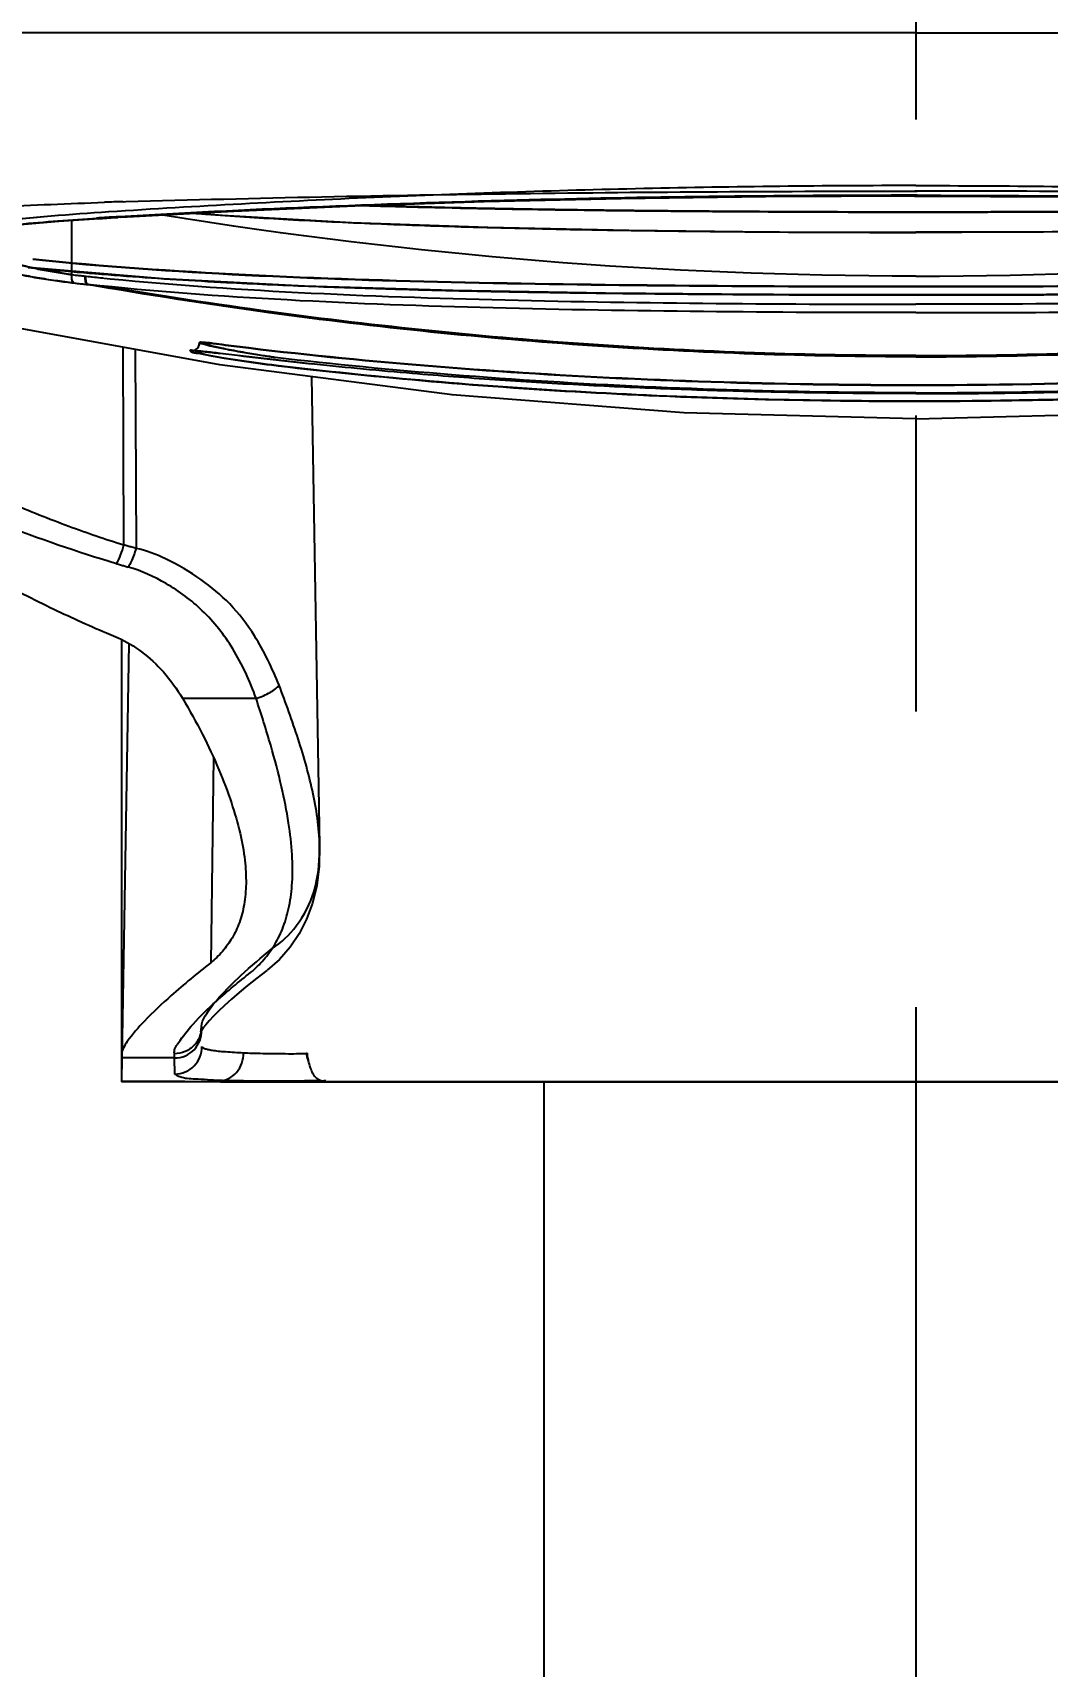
# Model space of a CAD drawing. Extents: x -4509 to -4089, y -1506 to -1209.
# Drawn here: x -4425.66 to -4419.66, y -1369.89 to -1360.23 of the extents above; entities that cross this region are included whole.
import ezdxf

# ---------------------------------------------------------------- set-up
doc = ezdxf.new("R2010")
doc.units = 0
doc.header["$LTSCALE"] = 7
doc.linetypes.add('CENTER', pattern=[2, 1.25, -0.25, 0.25, -0.25])
doc.layers.get('Defpoints').update_dxf_attribs({"linetype": 'CONTINUOUS'})
for name, color, linetype in [('0811-9_9_1_1DXF_CONTINUOUS_LINE', 7, 'CONTINUOUS'), ('CL', 1, 'CENTER'), ('DWG', 7, 'CONTINUOUS')]:
    doc.layers.add(name, color=color, linetype=linetype)
doc.styles.add('DD', font='romans', dxfattribs={"bigfont": 'GHS.shx'})
doc.dimstyles.new('CWC', dxfattribs={"dimscale": 0, "dimtxt": 3.5, "dimasz": 3, "dimexe": 2, "dimexo": 1, "dimgap": 1, "dimtad": 1, "dimdec": 4, "dimdsep": 46, "dimtxsty": 'DD', "dimcen": 3, "dimclrd": 2, "dimclre": 2, "dimclrt": 2, "dimadec": 3, "dimazin": 2, "dimtfac": 1, "dimtdec": 4, "dimtmove": 0, "dimatfit": 3, "dimfxl": 1, "dimtvp": 1, "dimtolj": 1, "dimtzin": 0, "dimlwd": -1, "dimlwe": -1, "dimarcsym": 0})

# ---------------------------------------------------------------- blocks, each defined once
blk = doc.blocks.new('*D1')
at = {"layer": 'Defpoints', "color": 0, "transparency": 16777216}
for p in [(-5050.2421, -2463.8183), (-5068.3575, -2469.0503), (-5050.2421, -2469.0503)]:
    blk.add_point(p, dxfattribs=at)
at = {"layer": 'DWG', "color": 2, "transparency": 16777216}
for p, q in [((-5068.3575, -2468.0503), (-5068.3575, -2461.8183)), ((-5050.2421, -2468.0503), (-5050.2421, -2461.8183)), ((-5068.3575, -2463.8183), (-5084.1908, -2463.8183)), ((-5053.2421, -2463.8183), (-5065.3575, -2463.8183))]:
    blk.add_line(p, q, dxfattribs=at)
for points in [[(-5065.3575, -2463.3183), (-5065.3575, -2464.3183), (-5068.3575, -2463.8183)], [(-5053.2421, -2463.3183), (-5053.2421, -2464.3183), (-5050.2421, -2463.8183)]]:
    blk.add_solid(points, dxfattribs=at)
at = {"layer": 'DWG', "color": 2, "transparency": 16777216, "insert": (-5078.1908, -2460.1517), "char_height": 3.5, "attachment_point": 5, "style": 'DD'}
blk.add_mtext('\\A1;(91)', dxfattribs=at)
blk = doc.blocks.new('*D8')
at = {"layer": 'Defpoints', "color": 0, "transparency": 16777216}
for p in [(-5061.4993, -2391.0538), (-5091.8298, -2505.2538), (-5061.4993, -2505.2538)]:
    blk.add_point(p, dxfattribs=at)
at = {"layer": 'DWG', "color": 2, "transparency": 16777216}
for p, q in [((-5084.0917, -2391.0538), (-5093.8298, -2391.0538)), ((-5062.4993, -2391.0538), (-5075.3644, -2391.0538)), ((-5091.8298, -2394.0538), (-5091.8298, -2502.2538)), ((-5062.4993, -2505.2538), (-5093.8298, -2505.2538))]:
    blk.add_line(p, q, dxfattribs=at)
for points in [[(-5092.3298, -2394.0538), (-5091.3298, -2394.0538), (-5091.8298, -2391.0538)], [(-5092.3298, -2502.2538), (-5091.3298, -2502.2538), (-5091.8298, -2505.2538)]]:
    blk.add_solid(points, dxfattribs=at)
at = {"layer": 'DWG', "color": 2, "transparency": 16777216, "insert": (-5094.5798, -2448.1538), "char_height": 3.5, "attachment_point": 5, "rotation": 90, "style": 'DD'}
blk.add_mtext('\\A1;570{\\H0.5x;\\S%%P5^ ;}', dxfattribs=at)

msp = doc.modelspace()

# ---------------------------------------------------------------- linework, layer by layer
at = {"layer": '0811-9_9_1_1DXF_CONTINUOUS_LINE', "color": 7, "linetype": 'Continuous'}
for p, q in [((-4420.43706, -1360.23127), (-4429.49478, -1360.23127)), ((-4420.43706, -1360.23127), (-4411.37934, -1360.23127)), ((-4422.6366, -1396.4348), (-4422.6366, -1366.43476))]:
    msp.add_line(p, q, dxfattribs=at)
at = {"layer": '0811-9_9_1_1DXF_CONTINUOUS_LINE', "color": 2, "linetype": 'Continuous'}
for p, q in [((-4425.12667, -1361.2309), (-4425.11049, -1361.23043)), ((-4425.43022, -1361.66224), (-4425.43023, -1361.34256)), ((-4425.16606, -1361.3202), (-4425.14969, -1361.3194)), ((-4425.14049, -1361.32296), (-4425.15668, -1361.3239)), ((-4425.12199, -1363.26026), (-4425.12751, -1362.09188)), ((-4425.05618, -1362.1048), (-4425.05048, -1363.28119)), ((-4424.67711, -1362.11464), (-4424.68529, -1362.11379)), ((-4424.64683, -1362.13457), (-4424.68356, -1362.12715)), ((-4424.64225, -1362.13558), (-4424.67937, -1362.12816)), ((-4424.668, -1362.11533), (-4424.67714, -1362.11449)), ((-4424.59807, -1362.14374), (-4424.64683, -1362.13457)), ((-4424.61433, -1362.12117), (-4424.63409, -1362.11882)), ((-4424.58567, -1362.12453), (-4424.62046, -1362.12033)), ((-4424.0048, -1362.19126), (-4424.55348, -1362.12839)), ((-4424.01324, -1362.26561), (-4423.96481, -1365.03984)), ((-4425.22443, -1363.78072), (-4425.15663, -1363.80913)), ((-4425.13752, -1363.81839), (-4425.13752, -1366.43476)), ((-4425.09228, -1363.843), (-4425.13507, -1366.29442)), ((-4424.77554, -1364.16743), (-4424.34052, -1364.16743)), ((-4424.59174, -1364.51837), (-4424.60875, -1365.73245)), ((-4425.13507, -1366.29442), (-4425.13746, -1366.43123)), ((-4424.82273, -1366.29442), (-4425.13507, -1366.29442)), ((-4424.82273, -1366.29442), (-4424.82317, -1366.2694)), ((-4424.82106, -1366.38937), (-4424.82271, -1366.29442)), ((-4420.43706, -1366.43476), (-4425.13752, -1366.43476)), ((-4425.0375, -1366.43255), (-4424.76167, -1366.43255)), ((-4424.4738, -1366.4348), (-4420.43706, -1366.4348)), ((-4424.06999, -1366.4348), (-4424.01166, -1366.4348)), ((-4423.29053, -1366.4348), (-4423.24051, -1366.4348)), ((-4420.43706, -1366.43476), (-4415.7366, -1366.43476)), ((-4416.40032, -1366.4348), (-4420.43706, -1366.4348))]:
    msp.add_line(p, q, dxfattribs=at)
for points in [[(-4420.42988, -1361.19728), (-4421.32595, -1361.20125), (-4422.17972, -1361.21301), (-4422.99059, -1361.23194), (-4423.75576, -1361.25729), (-4424.47239, -1361.28812), (-4425.14053, -1361.3234)], [(-4420.44424, -1361.19728), (-4419.54817, -1361.20125), (-4418.6944, -1361.21301), (-4417.88353, -1361.23194), (-4417.11836, -1361.25729), (-4416.40173, -1361.28812), (-4415.73359, -1361.3234)], [(-4424.67556, -1361.29885), (-4424.54076, -1361.31061), (-4423.77637, -1361.3538), (-4422.96875, -1361.38224), (-4422.13546, -1361.39944), (-4421.29078, -1361.40851), (-4420.43913, -1361.41137), (-4420.43706, -1361.41137)], [(-4416.19856, -1361.29885), (-4416.33336, -1361.31061), (-4417.09775, -1361.3538), (-4417.90538, -1361.38224), (-4418.73866, -1361.39944), (-4419.58334, -1361.40851), (-4420.43499, -1361.41137), (-4420.43706, -1361.41137)], [(-4425.26954, -1361.33122), (-4425.50669, -1361.34796), (-4425.73354, -1361.36702), (-4425.9495, -1361.38816), (-4426.15414, -1361.41114), (-4426.34705, -1361.43573), (-4426.52787, -1361.46165)], [(-4425.27473, -1361.33173), (-4425.1973, -1361.32692), (-4425.15822, -1361.32461)], [(-4425.15672, -1361.32434), (-4425.23214, -1361.32886), (-4425.26954, -1361.33122)], [(-4420.43706, -1362.51474), (-4420.43954, -1362.5148), (-4421.80926, -1362.47943), (-4423.1803, -1362.37322), (-4424.55423, -1362.19571), (-4425.93238, -1361.94612), (-4427.3175, -1361.62303), (-4427.34265, -1361.61585)], [(-4420.43706, -1362.51474), (-4420.43954, -1362.5148), (-4421.80926, -1362.47943), (-4423.1803, -1362.37322), (-4424.55423, -1362.19571), (-4425.93238, -1361.94612), (-4427.3175, -1361.62303), (-4427.34265, -1361.61585)], [(-4421.3609, -1361.78038), (-4422.27558, -1361.77248), (-4423.17969, -1361.75721), (-4424.05802, -1361.73031), (-4424.89293, -1361.68689), (-4425.68641, -1361.6208)], [(-4421.35821, -1361.78034), (-4422.27233, -1361.77225), (-4423.17576, -1361.75675), (-4424.05419, -1361.72964), (-4424.89051, -1361.68613), (-4425.68638, -1361.62013)], [(-4420.43706, -1362.51474), (-4420.43458, -1362.5148), (-4419.06486, -1362.47943), (-4417.69382, -1362.37322), (-4416.31989, -1362.19571), (-4414.94174, -1361.94612), (-4413.55663, -1361.62303), (-4413.53147, -1361.61585)], [(-4420.43706, -1362.51474), (-4420.43458, -1362.5148), (-4419.06486, -1362.47943), (-4417.69382, -1362.37322), (-4416.31989, -1362.19571), (-4414.94174, -1361.94612), (-4413.55663, -1361.62303), (-4413.53147, -1361.61585)], [(-4424.70218, -1362.11272), (-4424.70654, -1362.11249), (-4424.71016, -1362.11235), (-4424.71296, -1362.11229), (-4424.715, -1362.11228), (-4424.71593, -1362.11231), (-4424.7158, -1362.11229), (-4424.71404, -1362.11208), (-4424.71032, -1362.1113), (-4424.70493, -1362.10953), (-4424.69738, -1362.1057), (-4424.689, -1362.09908), (-4424.68148, -1362.08959), (-4424.67616, -1362.07743), (-4424.67426, -1362.06384)], [(-4424.69706, -1362.11304), (-4424.70402, -1362.11248), (-4424.70839, -1362.11227), (-4424.71188, -1362.11216), (-4424.71431, -1362.11214), (-4424.7158, -1362.11216), (-4424.71587, -1362.11216), (-4424.71461, -1362.11202), (-4424.71113, -1362.11136), (-4424.7049, -1362.10938), (-4424.69697, -1362.1053), (-4424.68844, -1362.09838), (-4424.68092, -1362.08851), (-4424.67604, -1362.07687), (-4424.67426, -1362.0637)], [(-4423.96488, -1365.03626), (-4423.96784, -1365.16), (-4423.98187, -1365.27424), (-4424.00642, -1365.37836), (-4424.04116, -1365.47381), (-4424.08572, -1365.56106), (-4424.13947, -1365.64003), (-4424.2026, -1365.71184), (-4424.27406, -1365.77584)], [(-4424.27643, -1365.77768), (-4424.33614, -1365.82317), (-4424.39105, -1365.86675), (-4424.44115, -1365.90821), (-4424.48635, -1365.94724), (-4424.5267, -1365.9837), (-4424.56202, -1366.01725), (-4424.59241, -1366.04778), (-4424.61764, -1366.07481), (-4424.63794, -1366.09831), (-4424.65285, -1366.11729), (-4424.66297, -1366.13186), (-4424.66747, -1366.13948), (-4424.66796, -1366.14035), (-4424.66503, -1366.12985), (-4424.66322, -1366.10786)], [(-4424.03803, -1366.26686), (-4424.03723, -1366.28046), (-4424.03527, -1366.29391), (-4424.03221, -1366.30705)]]:
    msp.add_lwpolyline(points, dxfattribs=at)
for centre, radius, start, end in [((-4424.2407, -1390.85899), 29.64134, 91.712802, 91.924747), ((-4424.06883, -1380.20862), 18.91969, 93.329, 93.68551), ((-4421.79637, -1416.7596), 55.54141, 93.478266, 93.595774), ((-4422.77473, -1337.70734), 24.10154, 263.674306, 263.864343), ((-4422.77502, -1337.71693), 24.09204, 263.672539, 263.872838), ((-4422.92, -1339.04188), 22.75925, 263.87972, 264.130156), ((-4422.75301, -1337.64027), 24.21821, 263.682471, 263.87124), ((-4422.75331, -1337.64991), 24.20878, 263.680723, 263.879714), ((-4422.9009, -1339.02592), 22.82487, 263.879798, 264.129468), ((-4424.82101, -1366.22947), 0.15989, 269.965057, 0.945773), ((-4424.0018, -1364.24997), 2.17967, 270.977152, 271.944447)]:
    msp.add_arc(centre, radius, start, end, dxfattribs=at)
for points, knots in [([(-4420.43766, -1361.13568), (-4420.97391, -1361.13568), (-4422.0424, -1361.14756), (-4423.63416, -1361.20007), (-4424.68896, -1361.2575), (-4425.21193, -1361.29133)], [0, 0, 0, 0, 0.3367315, 0.67092, 1, 1, 1, 1]), ([(-4420.42987, -1361.19289), (-4420.84037, -1361.19306), (-4421.62943, -1361.19751), (-4422.82713, -1361.22023), (-4423.99007, -1361.25927), (-4424.77417, -1361.29771), (-4425.14969, -1361.31972)], [0, 0, 0, 0, 0.2607948, 0.5012847, 0.7610222, 1, 1, 1, 1]), ([(-4425.11049, -1361.23054), (-4424.33772, -1361.20808), (-4422.77758, -1361.17658), (-4421.21719, -1361.16829), (-4420.42991, -1361.16833)], [0, 0, 0, 0, 0.4954575, 1, 1, 1, 1]), ([(-4420.44425, -1361.19289), (-4420.03375, -1361.19306), (-4419.24469, -1361.19751), (-4418.04699, -1361.22023), (-4416.88405, -1361.25927), (-4416.09995, -1361.29771), (-4415.72443, -1361.31972)], [0, 0, 0, 0, 0.2607948, 0.5012847, 0.7610222, 1, 1, 1, 1]), ([(-4415.76363, -1361.23054), (-4416.5364, -1361.20808), (-4418.09654, -1361.17658), (-4419.65693, -1361.16829), (-4420.44421, -1361.16833)], [0, 0, 0, 0, 0.4954575, 1, 1, 1, 1]), ([(-4420.43647, -1361.13568), (-4419.90021, -1361.13568), (-4418.83172, -1361.14756), (-4417.23996, -1361.20007), (-4416.18516, -1361.2575), (-4415.66219, -1361.29133)], [0, 0, 0, 0, 0.3367315, 0.67092, 1, 1, 1, 1]), ([(-4425.21339, -1361.29163), (-4425.43916, -1361.30625), (-4425.87935, -1361.34265), (-4426.51079, -1361.41943), (-4427.08407, -1361.51361), (-4427.58313, -1361.62035), (-4427.998, -1361.73487), (-4428.31797, -1361.85251), (-4428.494, -1361.94378), (-4428.55924, -1361.99394)], [0, 0, 0, 0, 0.1970648, 0.3846397, 0.5539452, 0.7029277, 0.8290751, 0.9283185, 1, 1, 1, 1]), ([(-4425.21193, -1361.29133), (-4425.43975, -1361.30607), (-4425.88375, -1361.34283), (-4426.52007, -1361.42048), (-4427.09628, -1361.5157), (-4427.5955, -1361.62319), (-4428.00751, -1361.73782), (-4428.32279, -1361.85467), (-4428.49519, -1361.94471), (-4428.55899, -1361.99376)], [0, 0, 0, 0, 0.1987885, 0.387823, 0.5580489, 0.7071376, 0.8323556, 0.9299262, 1, 1, 1, 1]), ([(-4426.46036, -1361.30068), (-4426.26478, -1361.28522), (-4425.85692, -1361.2589), (-4425.4486, -1361.24145), (-4425.23626, -1361.23438)], [0, 0, 0, 0, 0.480096, 1, 1, 1, 1]), ([(-4420.43706, -1361.67084), (-4420.43722, -1361.67084), (-4421.92233, -1361.6709), (-4423.40744, -1361.5507), (-4424.8924, -1361.3103)], [0.49980708, 0.49980708, 0.49980708, 0.49980708, 0.49985517, 0.96175687, 0.96175687, 0.96175687, 0.96175687]), ([(-4424.69425, -1361.29983), (-4424.66562, -1361.30203), (-4424.48479, -1361.31559), (-4424.13168, -1361.33802), (-4423.6139, -1361.36266), (-4423.03033, -1361.3825), (-4422.3701, -1361.39749), (-4421.62894, -1361.40757), (-4420.97432, -1361.41169), (-4420.56865, -1361.41232), (-4420.43706, -1361.41232)], [0.0589752, 0.0589752, 0.0589752, 0.0589752, 0.06789964, 0.11532373, 0.16891915, 0.22897276, 0.29676735, 0.37413492, 0.45930166, 0.50019344, 0.50019344, 0.50019344, 0.50019344]), ([(-4423.73575, -1361.25225), (-4423.61859, -1361.25601), (-4423.23045, -1361.26703), (-4422.61401, -1361.27841), (-4421.89552, -1361.28637), (-4421.21601, -1361.29086), (-4420.73286, -1361.29221), (-4420.46894, -1361.29227), (-4420.43706, -1361.29227)], [0.18607403, 0.18607403, 0.18607403, 0.18607403, 0.21954074, 0.29693049, 0.36209425, 0.42468248, 0.49093271, 0.50003322, 0.50003322, 0.50003322, 0.50003322]), ([(-4420.43706, -1361.29232), (-4420.52604, -1361.29232), (-4420.72036, -1361.29215), (-4421.02862, -1361.29138), (-4421.36163, -1361.28978), (-4421.7085, -1361.28749), (-4422.06023, -1361.28432), (-4422.41689, -1361.28018), (-4422.77246, -1361.27488), (-4423.14154, -1361.2678), (-4423.4589, -1361.26004), (-4423.65815, -1361.25401), (-4423.7251, -1361.25185)], [0.49997697, 0.49997697, 0.49997697, 0.49997697, 0.52537916, 0.55545411, 0.5879815, 0.62045179, 0.65448205, 0.68840071, 0.722282, 0.75600303, 0.79378888, 0.81291217, 0.81291217, 0.81291217, 0.81291217]), ([(-4420.43706, -1361.29232), (-4420.34808, -1361.29232), (-4420.15376, -1361.29215), (-4419.8455, -1361.29138), (-4419.51249, -1361.28978), (-4419.16562, -1361.28749), (-4418.81389, -1361.28432), (-4418.45723, -1361.28018), (-4418.10166, -1361.27488), (-4417.73258, -1361.2678), (-4417.41522, -1361.26004), (-4417.21597, -1361.25401), (-4417.14902, -1361.25185)], [0.49997697, 0.49997697, 0.49997697, 0.49997697, 0.52537916, 0.55545411, 0.5879815, 0.62045179, 0.65448205, 0.68840071, 0.722282, 0.75600303, 0.79378888, 0.81291217, 0.81291217, 0.81291217, 0.81291217]), ([(-4417.13837, -1361.25225), (-4417.25553, -1361.25601), (-4417.64367, -1361.26703), (-4418.26011, -1361.27841), (-4418.9786, -1361.28637), (-4419.65811, -1361.29086), (-4420.14126, -1361.29221), (-4420.40518, -1361.29227), (-4420.43706, -1361.29227)], [0.18607403, 0.18607403, 0.18607403, 0.18607403, 0.21954074, 0.29693049, 0.36209425, 0.42468248, 0.49093271, 0.50003322, 0.50003322, 0.50003322, 0.50003322]), ([(-4416.17987, -1361.29983), (-4416.2085, -1361.30203), (-4416.38933, -1361.31559), (-4416.74244, -1361.33802), (-4417.26022, -1361.36266), (-4417.84379, -1361.3825), (-4418.50403, -1361.39749), (-4419.24518, -1361.40757), (-4419.8998, -1361.41169), (-4420.30547, -1361.41232), (-4420.43706, -1361.41232)], [0.0589752, 0.0589752, 0.0589752, 0.0589752, 0.06789964, 0.11532373, 0.16891915, 0.22897276, 0.29676735, 0.37413492, 0.45930166, 0.50019344, 0.50019344, 0.50019344, 0.50019344]), ([(-4420.43706, -1361.67084), (-4420.43691, -1361.67084), (-4418.95179, -1361.6709), (-4417.46668, -1361.5507), (-4415.98172, -1361.3103)], [0.49980708, 0.49980708, 0.49980708, 0.49980708, 0.49985517, 0.96175687, 0.96175687, 0.96175687, 0.96175687]), ([(-4426.55189, -1361.45984), (-4426.42367, -1361.44032), (-4426.15508, -1361.40433), (-4425.73087, -1361.36019), (-4425.43495, -1361.33751), (-4425.27975, -1361.32755)], [0, 0, 0, 0, 0.3041284, 0.6353356, 1, 1, 1, 1]), ([(-4425.14731, -1361.31969), (-4425.14954, -1361.31998), (-4425.15403, -1361.32045), (-4425.16078, -1361.3201), (-4425.16526, -1361.32057), (-4425.16749, -1361.32086)], [0, 0, 0, 0, 0.3344414, 0.6668974, 1, 1, 1, 1]), ([(-4425.84589, -1361.56617), (-4425.84226, -1361.57285), (-4425.81571, -1361.58076), (-4425.77175, -1361.59691), (-4425.70072, -1361.61362), (-4425.61603, -1361.63211), (-4425.52382, -1361.64872), (-4425.46107, -1361.65825), (-4425.43022, -1361.66224)], [0, 0, 0, 0, 0.0532919, 0.1717532, 0.3449486, 0.555348, 0.782114, 1, 1, 1, 1]), ([(-4425.43023, -1361.66206), (-4425.46075, -1361.65812), (-4425.52284, -1361.64869), (-4425.61416, -1361.63228), (-4425.6985, -1361.614), (-4425.76936, -1361.59728), (-4425.81467, -1361.58115), (-4425.84123, -1361.57306), (-4425.84567, -1361.56637)], [0, 0, 0, 0, 0.2157388, 0.4403221, 0.6496265, 0.823109, 0.943759, 1, 1, 1, 1]), ([(-4420.43706, -1361.7333), (-4420.43708, -1361.7333), (-4420.88385, -1361.73332), (-4421.77295, -1361.72958), (-4423.09548, -1361.71273), (-4424.39121, -1361.672), (-4425.2437, -1361.61391), (-4425.66193, -1361.57071)], [0.50000281, 0.50000281, 0.50000281, 0.50000281, 0.50000901, 0.62815746, 0.75504011, 0.87939165, 1, 1, 1, 1]), ([(-4425.66193, -1361.57139), (-4425.24376, -1361.61486), (-4424.39134, -1361.67295), (-4423.0957, -1361.71327), (-4421.77322, -1361.72965), (-4420.88404, -1361.73332), (-4420.43717, -1361.73328), (-4420.43706, -1361.73328)], [0, 0, 0, 0, 0.12060449, 0.2449492, 0.37183401, 0.49999042, 0.50002263, 0.50002263, 0.50002263, 0.50002263]), ([(-4420.43706, -1361.7333), (-4420.43704, -1361.7333), (-4419.99027, -1361.73332), (-4419.10117, -1361.72958), (-4417.77864, -1361.71273), (-4416.48291, -1361.672), (-4415.63043, -1361.61391), (-4415.21219, -1361.57071)], [0.50000281, 0.50000281, 0.50000281, 0.50000281, 0.50000901, 0.62815746, 0.75504011, 0.87939165, 1, 1, 1, 1]), ([(-4415.21219, -1361.57139), (-4415.63036, -1361.61486), (-4416.48278, -1361.67295), (-4417.77842, -1361.71327), (-4419.10091, -1361.72965), (-4419.99009, -1361.73332), (-4420.43695, -1361.73328), (-4420.43706, -1361.73328)], [0, 0, 0, 0, 0.12060449, 0.2449492, 0.37183401, 0.49999042, 0.50002263, 0.50002263, 0.50002263, 0.50002263]), ([(-4425.41794, -1361.71159), (-4425.454, -1361.70759), (-4425.52566, -1361.69834), (-4425.63252, -1361.68204), (-4425.73002, -1361.66345), (-4425.81322, -1361.64737), (-4425.86535, -1361.63003), (-4425.89816, -1361.62371), (-4425.90364, -1361.61542)], [0, 0, 0, 0, 0.2191607, 0.4366827, 0.6519495, 0.8218766, 0.9400047, 1, 1, 1, 1]), ([(-4425.90338, -1361.61562), (-4425.89679, -1361.62401), (-4425.86231, -1361.63093), (-4425.80679, -1361.64852), (-4425.72177, -1361.66509), (-4425.62336, -1361.68327), (-4425.51951, -1361.69906), (-4425.45084, -1361.70778), (-4425.41794, -1361.71141)], [0, 0, 0, 0, 0.0644798, 0.1924334, 0.3656965, 0.5813799, 0.7998907, 1, 1, 1, 1]), ([(-4425.68843, -1361.61962), (-4425.49488, -1361.63936), (-4425.10397, -1361.67329), (-4424.5513, -1361.70743), (-4424.02968, -1361.73108), (-4423.56229, -1361.74683), (-4423.11191, -1361.75809), (-4422.72018, -1361.76551), (-4422.36707, -1361.77065), (-4422.02889, -1361.77461), (-4421.66539, -1361.77788), (-4421.28625, -1361.78037), (-4420.91598, -1361.78185), (-4420.63603, -1361.78236), (-4420.47635, -1361.78242), (-4420.43706, -1361.78242)], [0, 0, 0, 0, 0.05552765, 0.11197251, 0.15802558, 0.20454862, 0.24544415, 0.28660646, 0.31637092, 0.34623449, 0.38312996, 0.4201209, 0.45444726, 0.48880672, 0.5000209, 0.5000209, 0.5000209, 0.5000209]), ([(-4420.43706, -1361.78242), (-4420.43717, -1361.78242), (-4420.88607, -1361.78247), (-4421.77936, -1361.7788), (-4423.1082, -1361.7624), (-4424.41063, -1361.72204), (-4425.26776, -1361.66386), (-4425.6884, -1361.62031)], [0.49997572, 0.49997572, 0.49997572, 0.49997572, 0.50000797, 0.62809918, 0.75493997, 0.87929873, 1, 1, 1, 1]), ([(-4425.41794, -1361.71141), (-4425.4216, -1361.71019), (-4425.42785, -1361.70083), (-4425.43093, -1361.68372), (-4425.43095, -1361.66972), (-4425.43023, -1361.66206)], [0, 0, 0, 0, 0.2183836, 0.5639827, 1, 1, 1, 1]), ([(-4425.41794, -1361.71159), (-4425.42045, -1361.71075), (-4425.4253, -1361.70534), (-4425.42929, -1361.69403), (-4425.43099, -1361.67895), (-4425.43075, -1361.66791), (-4425.43022, -1361.66224)], [0, 0, 0, 0, 0.1496571, 0.3773862, 0.6778654, 1, 1, 1, 1]), ([(-4425.33862, -1361.72006), (-4425.3411, -1361.71922), (-4425.34587, -1361.71383), (-4425.34979, -1361.70259), (-4425.35149, -1361.68756), (-4425.35129, -1361.67656), (-4425.35078, -1361.6709)], [0, 0, 0, 0, 0.1485638, 0.3760185, 0.676923, 1, 1, 1, 1]), ([(-4425.35084, -1361.67157), (-4424.95727, -1361.71354), (-4424.15541, -1361.77097), (-4422.93698, -1361.81425), (-4421.69402, -1361.83365), (-4420.85801, -1361.83748), (-4420.43769, -1361.83749), (-4420.43706, -1361.83749)], [0, 0, 0, 0, 0.12075553, 0.24512923, 0.37195276, 0.50000045, 0.50019111, 0.50019111, 0.50019111, 0.50019111]), ([(-4425.33436, -1361.7207), (-4425.33684, -1361.71986), (-4425.34163, -1361.71442), (-4425.34555, -1361.70313), (-4425.34723, -1361.68805), (-4425.34701, -1361.67701), (-4425.34649, -1361.67133)], [0, 0, 0, 0, 0.1484972, 0.376125, 0.6771761, 1, 1, 1, 1]), ([(-4415.18569, -1361.61962), (-4415.37924, -1361.63936), (-4415.77016, -1361.67329), (-4416.32283, -1361.70743), (-4416.84444, -1361.73108), (-4417.31184, -1361.74683), (-4417.76222, -1361.75809), (-4418.15395, -1361.76551), (-4418.50706, -1361.77065), (-4418.84523, -1361.77461), (-4419.20873, -1361.77788), (-4419.58787, -1361.78037), (-4419.95814, -1361.78185), (-4420.23809, -1361.78236), (-4420.39777, -1361.78242), (-4420.43706, -1361.78242)], [0, 0, 0, 0, 0.05552765, 0.11197251, 0.15802558, 0.20454862, 0.24544415, 0.28660646, 0.31637092, 0.34623449, 0.38312996, 0.4201209, 0.45444726, 0.48880672, 0.5000209, 0.5000209, 0.5000209, 0.5000209]), ([(-4420.43706, -1361.78242), (-4420.43695, -1361.78242), (-4419.98805, -1361.78247), (-4419.09476, -1361.7788), (-4417.76593, -1361.7624), (-4416.46349, -1361.72204), (-4415.60636, -1361.66386), (-4415.18572, -1361.62031)], [0.49997572, 0.49997572, 0.49997572, 0.49997572, 0.50000797, 0.62809918, 0.75493997, 0.87929873, 1, 1, 1, 1]), ([(-4415.52329, -1361.67157), (-4415.91685, -1361.71354), (-4416.71871, -1361.77097), (-4417.93715, -1361.81425), (-4419.1801, -1361.83365), (-4420.01611, -1361.83748), (-4420.43644, -1361.83749), (-4420.43706, -1361.83749)], [0, 0, 0, 0, 0.12075553, 0.24512923, 0.37195276, 0.50000045, 0.50019111, 0.50019111, 0.50019111, 0.50019111]), ([(-4420.43706, -1362.14799), (-4420.43721, -1362.14799), (-4421.07515, -1362.14803), (-4422.35443, -1362.10456), (-4423.9889, -1361.93706), (-4424.98125, -1361.78257), (-4425.33863, -1361.72006)], [0.49980785, 0.49980785, 0.49980785, 0.49980785, 0.49985329, 0.69411837, 0.8894672, 1, 1, 1, 1]), ([(-4420.43706, -1362.14799), (-4420.43721, -1362.14799), (-4421.07515, -1362.14803), (-4422.35443, -1362.10456), (-4423.9889, -1361.93706), (-4424.98125, -1361.78257), (-4425.33863, -1361.72006)], [0.49980785, 0.49980785, 0.49980785, 0.49980785, 0.49985329, 0.69411837, 0.8894672, 1, 1, 1, 1]), ([(-4420.43706, -1361.88701), (-4420.43769, -1361.88701), (-4420.85678, -1361.88701), (-4421.69041, -1361.88314), (-4422.92999, -1361.86354), (-4424.14558, -1361.81995), (-4424.94575, -1361.76225), (-4425.3386, -1361.72007)], [0.49980805, 0.49980805, 0.49980805, 0.49980805, 0.49999936, 0.62798849, 0.75477348, 0.87915541, 1, 1, 1, 1]), ([(-4420.43706, -1362.14061), (-4420.4372, -1362.14061), (-4421.07322, -1362.14064), (-4422.34864, -1362.09749), (-4423.9484, -1361.93426), (-4424.90841, -1361.78698), (-4425.2354, -1361.73107)], [0.50006546, 0.50006546, 0.50006546, 0.50006546, 0.50010908, 0.69790338, 0.8967875, 1, 1, 1, 1]), ([(-4420.43706, -1362.14799), (-4420.43691, -1362.14799), (-4419.79897, -1362.14803), (-4418.51969, -1362.10456), (-4416.88522, -1361.93706), (-4415.89287, -1361.78257), (-4415.53549, -1361.72006)], [0.49980785, 0.49980785, 0.49980785, 0.49980785, 0.49985329, 0.69411837, 0.8894672, 1, 1, 1, 1]), ([(-4420.43706, -1362.14799), (-4420.43691, -1362.14799), (-4419.79897, -1362.14803), (-4418.51969, -1362.10456), (-4416.88522, -1361.93706), (-4415.89287, -1361.78257), (-4415.53549, -1361.72006)], [0.49980785, 0.49980785, 0.49980785, 0.49980785, 0.49985329, 0.69411837, 0.8894672, 1, 1, 1, 1]), ([(-4420.43706, -1361.88701), (-4420.43644, -1361.88701), (-4420.01734, -1361.88701), (-4419.18371, -1361.88314), (-4417.94414, -1361.86354), (-4416.72854, -1361.81995), (-4415.92837, -1361.76225), (-4415.53552, -1361.72007)], [0.49980805, 0.49980805, 0.49980805, 0.49980805, 0.49999936, 0.62798849, 0.75477348, 0.87915541, 1, 1, 1, 1]), ([(-4420.43706, -1362.14061), (-4420.43692, -1362.14061), (-4419.8009, -1362.14064), (-4418.52548, -1362.09749), (-4416.92572, -1361.93426), (-4415.96571, -1361.78698), (-4415.63872, -1361.73107)], [0.50006546, 0.50006546, 0.50006546, 0.50006546, 0.50010908, 0.69790338, 0.8967875, 1, 1, 1, 1]), ([(-4427.86405, -1362.05398), (-4427.81215, -1362.06844), (-4427.69925, -1362.10646), (-4427.5174, -1362.18053), (-4427.30557, -1362.27735), (-4427.06137, -1362.39673), (-4426.78419, -1362.53684), (-4426.47622, -1362.69257), (-4426.1445, -1362.85489), (-4425.80016, -1363.01122), (-4425.45882, -1363.14906), (-4425.2317, -1363.22632), (-4425.12199, -1363.26026)], [0, 0, 0, 0, 0.0538868, 0.1189976, 0.196338, 0.2867902, 0.3908463, 0.5069811, 0.6319609, 0.7601974, 0.8851343, 1, 1, 1, 1]), ([(-4424.52182, -1362.07882), (-4424.54873, -1362.07476), (-4424.59814, -1362.06904), (-4424.63618, -1362.06245), (-4424.6841, -1362.06208), (-4424.63697, -1362.07808), (-4424.59939, -1362.08519), (-4424.51501, -1362.10388), (-4424.42445, -1362.12027), (-4424.32417, -1362.1375), (-4424.25916, -1362.14689), (-4424.22661, -1362.15168)], [0, 0, 0, 0, 0.1337762, 0.22083, 0.2514799, 0.2834193, 0.3739377, 0.5032692, 0.6764185, 0.8382763, 1, 1, 1, 1]), ([(-4424.67426, -1362.06384), (-4424.67426, -1362.05767), (-4424.63594, -1362.06886), (-4424.59876, -1362.06528), (-4424.54892, -1362.07484), (-4424.52184, -1362.07884)], [0, 0, 0, 0, 0.1207231, 0.4648352, 1, 1, 1, 1]), ([(-4424.22657, -1362.15173), (-4424.23767, -1362.1502), (-4424.26114, -1362.14686), (-4424.29908, -1362.14116), (-4424.34278, -1362.13424), (-4424.39229, -1362.12596), (-4424.44505, -1362.11664), (-4424.49622, -1362.10708), (-4424.54127, -1362.09816), (-4424.57806, -1362.09046), (-4424.607, -1362.08402), (-4424.62964, -1362.07864), (-4424.64708, -1362.07415), (-4424.65867, -1362.07082), (-4424.6657, -1362.06848), (-4424.66968, -1362.06697), (-4424.67235, -1362.06574), (-4424.67394, -1362.06462), (-4424.67421, -1362.06409), (-4424.67426, -1362.06385)], [0, 0, 0, 0, 0.0735363, 0.1555596, 0.2517511, 0.3638406, 0.484946, 0.6033412, 0.7054268, 0.7863195, 0.8499606, 0.8999668, 0.9390366, 0.9681629, 0.9790454, 0.9876416, 0.9960534, 0.9985076, 1, 1, 1, 1]), ([(-4424.52269, -1362.07884), (-4424.15514, -1362.12512), (-4423.39836, -1362.2028), (-4422.2383, -1362.279), (-4421.24413, -1362.31112), (-4420.63966, -1362.31598), (-4420.43706, -1362.31597)], [0, 0, 0, 0, 0.13572709, 0.27864042, 0.42587224, 0.50010067, 0.50010067, 0.50010067, 0.50010067]), ([(-4420.43706, -1362.31558), (-4420.64045, -1362.31559), (-4421.24547, -1362.3107), (-4422.23983, -1362.2786), (-4423.39881, -1362.20258), (-4424.15475, -1362.12502), (-4424.52182, -1362.07882)], [0.49989844, 0.49989844, 0.49989844, 0.49989844, 0.5744315, 0.72161036, 0.86442067, 1, 1, 1, 1]), ([(-4420.43706, -1362.31558), (-4420.23367, -1362.31559), (-4419.62865, -1362.3107), (-4418.6343, -1362.2786), (-4417.47531, -1362.20258), (-4416.71937, -1362.12502), (-4416.35231, -1362.07882)], [0.49989844, 0.49989844, 0.49989844, 0.49989844, 0.5744315, 0.72161036, 0.86442067, 1, 1, 1, 1]), ([(-4416.35143, -1362.07884), (-4416.71898, -1362.12512), (-4417.47576, -1362.2028), (-4418.63582, -1362.279), (-4419.62999, -1362.31112), (-4420.23446, -1362.31598), (-4420.43706, -1362.31597)], [0, 0, 0, 0, 0.13572709, 0.27864042, 0.42587224, 0.50010067, 0.50010067, 0.50010067, 0.50010067]), ([(-4424.55375, -1362.12824), (-4424.58248, -1362.12464), (-4424.63852, -1362.11621), (-4424.67696, -1362.11774), (-4424.73767, -1362.10549), (-4424.71509, -1362.1261), (-4424.67535, -1362.12459), (-4424.61056, -1362.14345), (-4424.52295, -1362.15604), (-4424.42329, -1362.17254), (-4424.31657, -1362.18758), (-4424.24464, -1362.19689), (-4424.2084, -1362.20118)], [0, 0, 0, 0, 0.1227594, 0.20923, 0.2501868, 0.2597952, 0.316974, 0.4171313, 0.5430241, 0.6925207, 0.8452886, 1, 1, 1, 1]), ([(-4424.20879, -1362.20123), (-4424.24324, -1362.19716), (-4424.31511, -1362.18791), (-4424.42276, -1362.1728), (-4424.52462, -1362.15577), (-4424.61298, -1362.14341), (-4424.67599, -1362.12393), (-4424.71688, -1362.12668), (-4424.73663, -1362.10518), (-4424.67816, -1362.11839), (-4424.6395, -1362.11586), (-4424.58334, -1362.12467), (-4424.55421, -1362.12828)], [0, 0, 0, 0, 0.1472338, 0.3076535, 0.4612655, 0.5861124, 0.6849689, 0.7420008, 0.7502928, 0.79007, 0.8753864, 1, 1, 1, 1]), ([(-4420.43706, -1362.36588), (-4420.60161, -1362.36588), (-4420.94172, -1362.36371), (-4421.44537, -1362.35413), (-4421.94615, -1362.33776), (-4422.43673, -1362.31509), (-4422.9259, -1362.28547), (-4423.4468, -1362.24579), (-4423.9888, -1362.19497), (-4424.3681, -1362.15153), (-4424.55421, -1362.12829)], [0.49992663, 0.49992663, 0.49992663, 0.49992663, 0.55974966, 0.62357228, 0.68305655, 0.74190058, 0.80210527, 0.86121451, 0.93181641, 1, 1, 1, 1]), ([(-4420.43706, -1362.36081), (-4420.59964, -1362.36082), (-4421.13597, -1362.35726), (-4422.05247, -1362.33084), (-4423.15374, -1362.26314), (-4423.88006, -1362.1934), (-4424.22657, -1362.15173)], [0.50000306, 0.50000306, 0.50000306, 0.50000306, 0.56422217, 0.71186011, 0.86213164, 1, 1, 1, 1]), ([(-4420.43706, -1362.36588), (-4420.27251, -1362.36588), (-4419.9324, -1362.36371), (-4419.42875, -1362.35413), (-4418.92797, -1362.33776), (-4418.43739, -1362.31509), (-4417.94822, -1362.28547), (-4417.42732, -1362.24579), (-4416.88532, -1362.19497), (-4416.50602, -1362.15153), (-4416.31991, -1362.12829)], [0.49992663, 0.49992663, 0.49992663, 0.49992663, 0.55974966, 0.62357228, 0.68305655, 0.74190058, 0.80210527, 0.86121451, 0.93181641, 1, 1, 1, 1]), ([(-4420.43706, -1362.36081), (-4420.27448, -1362.36082), (-4419.73815, -1362.35726), (-4418.82165, -1362.33084), (-4417.72038, -1362.26314), (-4416.99406, -1362.1934), (-4416.64755, -1362.15173)], [0.50000306, 0.50000306, 0.50000306, 0.50000306, 0.56422217, 0.71186011, 0.86213164, 1, 1, 1, 1]), ([(-4428.20661, -1362.21531), (-4428.15839, -1362.22921), (-4428.05388, -1362.26587), (-4427.88658, -1362.33827), (-4427.69301, -1362.43377), (-4427.47092, -1362.55312), (-4427.21818, -1362.69658), (-4426.93343, -1362.86327), (-4426.61772, -1363.04971), (-4426.27654, -1363.24823), (-4425.92169, -1363.44601), (-4425.57064, -1363.62694), (-4425.33705, -1363.73362), (-4425.22443, -1363.78072)], [0, 0, 0, 0, 0.0446422, 0.0983647, 0.1620849, 0.2365779, 0.3226216, 0.4205843, 0.5300785, 0.6487733, 0.771712, 0.8914057, 1, 1, 1, 1]), ([(-4425.16531, -1363.37166), (-4425.39734, -1363.30402), (-4425.85337, -1363.1437), (-4426.50216, -1362.86102), (-4427.09387, -1362.58005), (-4427.58653, -1362.35641), (-4427.88452, -1362.24852), (-4428.00694, -1362.21531)], [0, 0, 0, 0, 0.2361282, 0.4714414, 0.6911807, 0.8760723, 1, 1, 1, 1]), ([(-4424.20879, -1362.20123), (-4423.90758, -1362.23668), (-4423.2824, -1362.30003), (-4422.3214, -1362.36616), (-4421.36542, -1362.40296), (-4420.73381, -1362.41055), (-4420.43706, -1362.41052)], [0, 0, 0, 0, 0.120375, 0.24934893, 0.38225068, 0.50002319, 0.50002319, 0.50002319, 0.50002319]), ([(-4420.43706, -1362.41053), (-4420.46292, -1362.41053), (-4420.81498, -1362.41018), (-4421.48545, -1362.3999), (-4422.43834, -1362.35926), (-4423.34382, -1362.29411), (-4423.93009, -1362.23389), (-4424.20841, -1362.20118)], [0.499975, 0.499975, 0.499975, 0.499975, 0.51024068, 0.63971308, 0.76610379, 0.8887677, 1, 1, 1, 1]), ([(-4420.43706, -1362.41053), (-4420.4112, -1362.41053), (-4420.05914, -1362.41018), (-4419.38867, -1362.3999), (-4418.43578, -1362.35926), (-4417.53031, -1362.29411), (-4416.94403, -1362.23389), (-4416.66572, -1362.20118)], [0.499975, 0.499975, 0.499975, 0.499975, 0.51024068, 0.63971308, 0.76610379, 0.8887677, 1, 1, 1, 1]), ([(-4416.66533, -1362.20123), (-4416.96654, -1362.23668), (-4417.59172, -1362.30003), (-4418.55272, -1362.36616), (-4419.5087, -1362.40296), (-4420.14031, -1362.41055), (-4420.43706, -1362.41052)], [0, 0, 0, 0, 0.120375, 0.24934893, 0.38225068, 0.50002319, 0.50002319, 0.50002319, 0.50002319]), ([(-4425.16531, -1363.37166), (-4425.15622, -1363.35524), (-4425.13996, -1363.31865), (-4425.12754, -1363.28066), (-4425.12199, -1363.26026)], [0, 0, 0, 0, 0.4701767, 1, 1, 1, 1]), ([(-4425.05048, -1363.28119), (-4425.05852, -1363.27891), (-4425.0745, -1363.27434), (-4425.09838, -1363.26752), (-4425.11414, -1363.26271), (-4425.12199, -1363.26026)], [0, 0, 0, 0, 0.336389, 0.6691554, 1, 1, 1, 1]), ([(-4425.05048, -1363.28119), (-4425.05454, -1363.29468), (-4425.06343, -1363.32106), (-4425.07885, -1363.35788), (-4425.09073, -1363.38084), (-4425.09692, -1363.3912)], [0, 0, 0, 0, 0.3531602, 0.6973636, 1, 1, 1, 1]), ([(-4424.20429, -1364.0904), (-4424.24547, -1363.98955), (-4424.32611, -1363.81801), (-4424.48673, -1363.60751), (-4424.66833, -1363.45637), (-4424.85607, -1363.34675), (-4424.99009, -1363.29372), (-4425.05048, -1363.28119)], [0, 0, 0, 0, 0.2687704, 0.464741, 0.6481852, 0.8478217, 1, 1, 1, 1]), ([(-4425.16531, -1363.37166), (-4425.1578, -1363.37381), (-4425.14273, -1363.37829), (-4425.11984, -1363.38448), (-4425.1046, -1363.389), (-4425.09692, -1363.3912)], [0, 0, 0, 0, 0.3294338, 0.6632283, 1, 1, 1, 1]), ([(-4424.34052, -1364.16743), (-4424.37651, -1364.06589), (-4424.46156, -1363.87848), (-4424.64475, -1363.64548), (-4424.86121, -1363.48485), (-4425.01866, -1363.41468), (-4425.09692, -1363.3912)], [0, 0, 0, 0, 0.2874741, 0.5445156, 0.7819553, 1, 1, 1, 1]), ([(-4425.15663, -1363.80913), (-4425.10776, -1363.832), (-4425.01059, -1363.8906), (-4424.8805, -1364.01188), (-4424.80849, -1364.11236), (-4424.77554, -1364.16743)], [0, 0, 0, 0, 0.3052866, 0.6368164, 1, 1, 1, 1]), ([(-4424.34052, -1364.16743), (-4424.32551, -1364.16339), (-4424.29677, -1364.15342), (-4424.25803, -1364.13468), (-4424.22708, -1364.11367), (-4424.21061, -1364.09807), (-4424.20429, -1364.0904)], [0, 0, 0, 0, 0.294305, 0.5738455, 0.8119764, 1, 1, 1, 1]), ([(-4424.2448, -1365.6472), (-4424.19021, -1365.61204), (-4424.0854, -1365.5113), (-4423.98167, -1365.30654), (-4423.95297, -1365.03381), (-4423.99588, -1364.72953), (-4424.08722, -1364.40648), (-4424.16485, -1364.19532), (-4424.20429, -1364.0904)], [0, 0, 0, 0, 0.1159905, 0.2540199, 0.4011617, 0.5982749, 0.7997709, 1, 1, 1, 1]), ([(-4424.77554, -1364.16743), (-4424.73372, -1364.23732), (-4424.65731, -1364.37585), (-4424.56066, -1364.58267), (-4424.48611, -1364.77783), (-4424.43447, -1364.95672), (-4424.40521, -1365.117), (-4424.39677, -1365.25874), (-4424.40739, -1365.38325), (-4424.43545, -1365.49187), (-4424.4793, -1365.58585), (-4424.53721, -1365.66638), (-4424.58392, -1365.71178), (-4424.60875, -1365.73245)], [0, 0, 0, 0, 0.143611, 0.2787124, 0.4022375, 0.5116144, 0.6065606, 0.6889569, 0.7612594, 0.8260165, 0.8857559, 0.9430408, 1, 1, 1, 1]), ([(-4424.37289, -1365.78913), (-4424.34503, -1365.76587), (-4424.29237, -1365.7146), (-4424.22642, -1365.62352), (-4424.17522, -1365.51669), (-4424.14031, -1365.3926), (-4424.12304, -1365.2493), (-4424.12466, -1365.08441), (-4424.14655, -1364.89518), (-4424.18993, -1364.67886), (-4424.25558, -1364.43278), (-4424.31018, -1364.2596), (-4424.34052, -1364.16743)], [0, 0, 0, 0, 0.0633085, 0.1275645, 0.1951974, 0.2688684, 0.3514584, 0.4461531, 0.5558923, 0.6832948, 0.8307074, 1, 1, 1, 1]), ([(-4424.66322, -1366.10832), (-4424.66361, -1366.08643), (-4424.63114, -1366.02206), (-4424.5508, -1365.92364), (-4424.41672, -1365.78976), (-4424.30804, -1365.69834), (-4424.2448, -1365.6472)], [0, 0, 0, 0, 0.104175, 0.3235872, 0.6129989, 1, 1, 1, 1]), ([(-4424.60875, -1365.73245), (-4424.68884, -1365.79441), (-4424.82312, -1365.90457), (-4424.9901, -1366.06071), (-4425.08859, -1366.17306), (-4425.13422, -1366.2455), (-4425.1347, -1366.27274)], [0, 0, 0, 0, 0.3987819, 0.6855449, 0.8927209, 1, 1, 1, 1]), ([(-4424.82317, -1366.2694), (-4424.82852, -1366.24786), (-4424.785, -1366.18047), (-4424.70634, -1366.08071), (-4424.55885, -1365.93969), (-4424.44183, -1365.84369), (-4424.37289, -1365.78913)], [0, 0, 0, 0, 0.0998871, 0.3141094, 0.6043988, 1, 1, 1, 1]), ([(-4424.66321, -1366.10832), (-4424.66288, -1366.12731), (-4424.66965, -1366.16809), (-4424.70338, -1366.22273), (-4424.7581, -1366.26065), (-4424.80197, -1366.26941), (-4424.82317, -1366.26942)], [0, 0, 0, 0, 0.2269125, 0.4815227, 0.7466312, 1, 1, 1, 1]), ([(-4424.82271, -1366.29442), (-4424.801, -1366.29441), (-4424.75801, -1366.28553), (-4424.70474, -1366.24865), (-4424.67004, -1366.19509), (-4424.66244, -1366.15303), (-4424.6628, -1366.13231)], [0, 0, 0, 0, 0.2585386, 0.5060574, 0.7531718, 1, 1, 1, 1]), ([(-4424.41452, -1366.26524), (-4424.45005, -1366.26379), (-4424.49976, -1366.26125), (-4424.56102, -1366.25581), (-4424.59596, -1366.25151), (-4424.62333, -1366.24659), (-4424.64133, -1366.24184), (-4424.65175, -1366.23728), (-4424.6578, -1366.23365), (-4424.66109, -1366.22941), (-4424.66115, -1366.22674)], [0, 0, 0, 0, 0.4197381, 0.5872879, 0.7258501, 0.8350981, 0.9153971, 0.9451188, 0.9684031, 1, 1, 1, 1]), ([(-4424.55563, -1366.42806), (-4424.5378, -1366.42787), (-4424.49953, -1366.41898), (-4424.45156, -1366.38158), (-4424.42097, -1366.32683), (-4424.41438, -1366.28532), (-4424.41453, -1366.26528)], [0, 0, 0, 0, 0.2255429, 0.4796995, 0.7466847, 1, 1, 1, 1]), ([(-4424.03832, -1366.26645), (-4424.03546, -1366.26887), (-4424.06878, -1366.26956), (-4424.08883, -1366.27135), (-4424.15554, -1366.27111), (-4424.22254, -1366.27071), (-4424.29596, -1366.26956), (-4424.35977, -1366.268), (-4424.39842, -1366.26645), (-4424.41456, -1366.26528)], [0, 0, 0, 0, 0.0298589, 0.1326234, 0.2938351, 0.4899485, 0.6922962, 0.8710954, 1, 1, 1, 1]), ([(-4424.04334, -1366.26483), (-4424.04221, -1366.26506), (-4424.04052, -1366.26548), (-4424.03876, -1366.26604), (-4424.03828, -1366.26645)], [0, 0, 0, 0, 0.6450752, 1, 1, 1, 1]), ([(-4424.00499, -1366.38567), (-4424.0101, -1366.37475), (-4424.01956, -1366.3501), (-4424.0318, -1366.30959), (-4424.03943, -1366.28031), (-4424.04334, -1366.26483)], [0, 0, 0, 0, 0.2849802, 0.6227645, 1, 1, 1, 1]), ([(-4425.13746, -1366.43123), (-4425.13493, -1366.43146), (-4425.12519, -1366.43212), (-4425.1046, -1366.43219), (-4425.07382, -1366.43256), (-4425.05025, -1366.43257), (-4425.0375, -1366.43255)], [0, 0, 0, 0, 0.0762416, 0.2929932, 0.6173541, 1, 1, 1, 1]), ([(-4424.55564, -1366.42806), (-4424.60437, -1366.4262), (-4424.6817, -1366.41922), (-4424.77531, -1366.41694), (-4424.81173, -1366.39698), (-4424.8211, -1366.38937)], [0, 0, 0, 0, 0.5394613, 0.8719815, 1, 1, 1, 1]), ([(-4424.76167, -1366.43256), (-4424.73239, -1366.4331), (-4424.67108, -1366.43397), (-4424.57512, -1366.4347), (-4424.50845, -1366.43482), (-4424.4738, -1366.4348)], [0, 0, 0, 0, 0.305198, 0.6389654, 1, 1, 1, 1]), ([(-4423.96462, -1366.42932), (-4423.99421, -1366.42995), (-4424.06006, -1366.43078), (-4424.16475, -1366.43136), (-4424.27726, -1366.43143), (-4424.38553, -1366.43102), (-4424.47785, -1366.43006), (-4424.53276, -1366.42894), (-4424.55563, -1366.42806)], [0, 0, 0, 0, 0.1502122, 0.334257, 0.5313955, 0.7212568, 0.8838366, 1, 1, 1, 1]), ([(-4424.00499, -1366.38567), (-4424.00321, -1366.38971), (-4423.99892, -1366.39711), (-4423.9909, -1366.40632), (-4423.98241, -1366.41353), (-4423.97379, -1366.41917), (-4423.96509, -1366.42395), (-4423.95614, -1366.4282), (-4423.94684, -1366.43174), (-4423.93734, -1366.43418), (-4423.9309, -1366.4348), (-4423.92774, -1366.4348)], [0, 0, 0, 0, 0.1385291, 0.265993, 0.3816536, 0.4870702, 0.5889389, 0.6930282, 0.7978821, 0.9009202, 1, 1, 1, 1])]:
    msp.add_open_spline(points, degree=3, knots=knots, dxfattribs=at)
at = {"layer": 'CL'}
msp.add_line((-4420.4366, -1267.9948), (-4420.4366, -1398.8748), dxfattribs=at)

# ---------------------------------------------------------------- dimensions: what is measured, and where the dimension line sits
at = {"layer": 'DWG'}
dim = msp.add_linear_dim(base=(-4452.96708, -1396.4348), p1=(-4422.6366, -1282.2348), p2=(-4422.6366, -1396.4348), angle=90, text='570{\\H0.5x;\\S%%P5^ ;}', dimstyle='CWC', override={"dimscale": 1}, dxfattribs=at)
dim.commit()
dim.dimension.update_dxf_attribs({"geometry": '*D8', "text_midpoint": (-4455.71708, -1339.3348), "insert": (638.86273, 1108.81904)})
dim = msp.add_linear_dim(base=(-4411.37934, -1354.99929), p1=(-4429.49478, -1360.23127), p2=(-4411.37934, -1360.23127), text='(91)', dimstyle='CWC', override={"dimscale": 1}, dxfattribs=at)
dim.commit()
dim.dimension.update_dxf_attribs({"geometry": '*D1', "text_midpoint": (-4439.32811, -1354.99929), "dimtype": 128, "insert": (638.86273, 1108.81904)})

doc.saveas('drawing.dxf')
